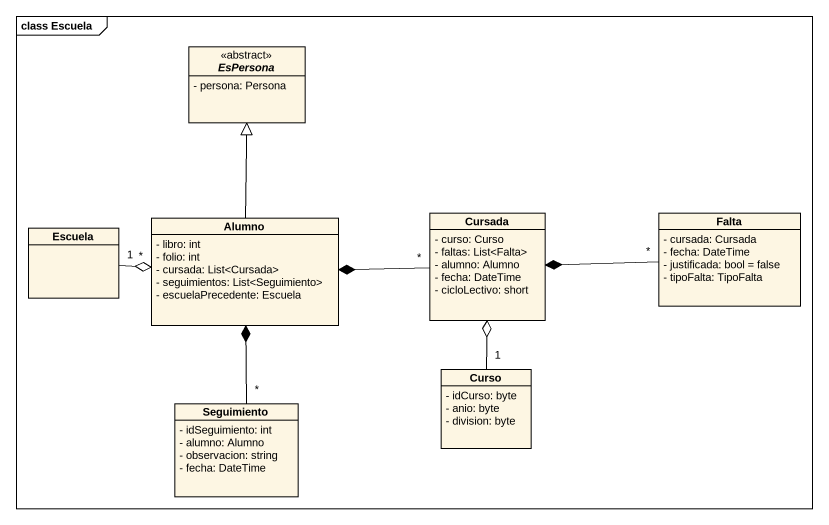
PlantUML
@startuml
mainframe class Escuela
hide circle
hide empty members
skinparam classAttributeIconSize 0
abstract class EsPersona <<abstract>> {
  - persona: Persona
}
class Escuela
class Alumno {
  - libro: int
  - folio: int
  - cursada: List<Cursada>
  - seguimientos: List<Seguimiento>
  - escuelaPrecedente: Escuela
}
class Cursada {
  - curso: Curso
  - faltas: List<Falta>
  - alumno: Alumno
  - fecha: DateTime
  - cicloLectivo: short
}
class Falta {
  - cursada: Cursada
  - fecha: DateTime
  - justificada: bool = false
  - tipoFalta: TipoFalta
}
class Curso {
  - idCurso: byte
  - anio: byte
  - division: byte
}
class Seguimiento {
  - idSeguimiento: int
  - alumno: Alumno
  - observacion: string
  - fecha: DateTime
}
Escuela "1" -right-o "*" Alumno
Alumno -up-|> EsPersona
Cursada "*" -left-* Alumno
Falta "*" -left-* Cursada
Curso "1" -up-o Cursada
Seguimiento "*" -up-* Alumno
@enduml
